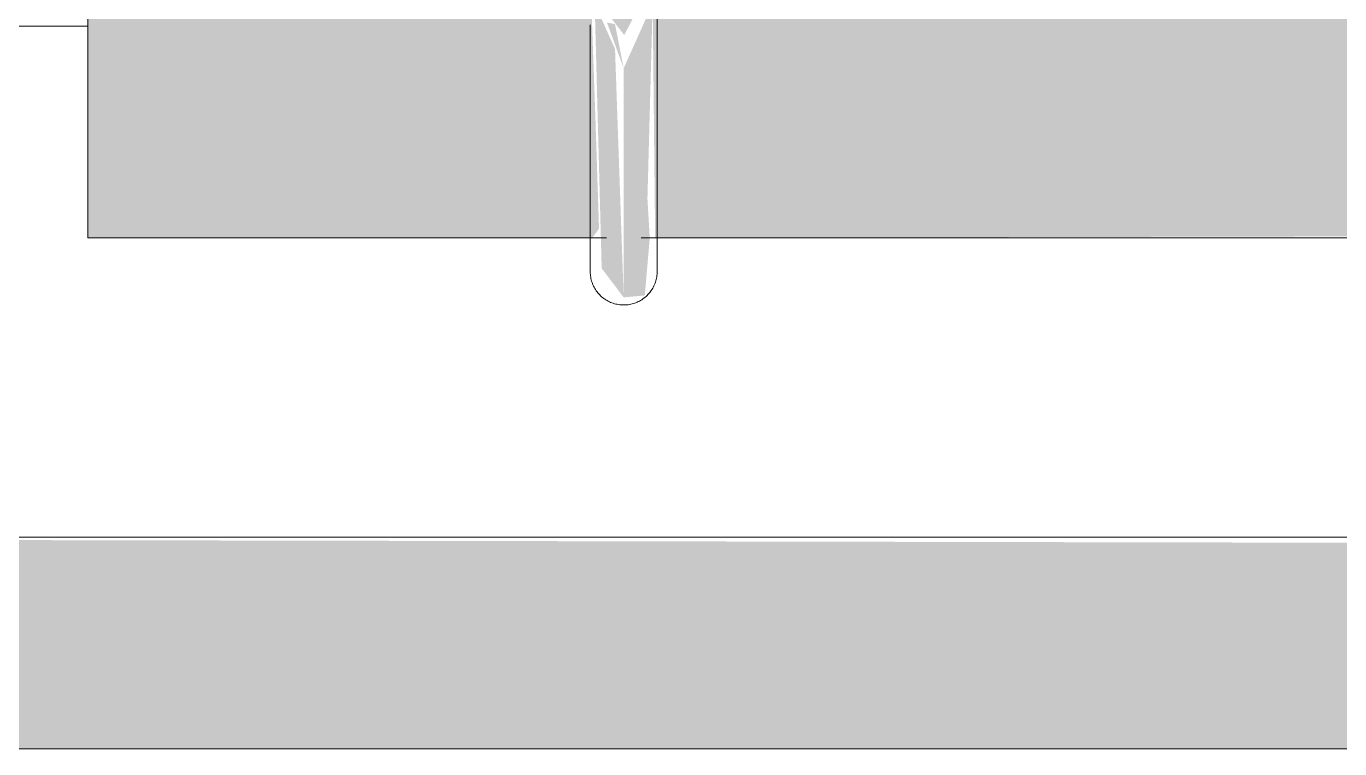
# Model space of a CAD drawing. Header units: inches. Extents: x -54880 to -186, y -132 to 853.
# Drawn here: x -25652.63 to -25642.82, y 281.37 to 286.77 of the extents above; entities that cross this region are included whole.
import ezdxf

# ---------------------------------------------------------------- set-up
doc = ezdxf.new("R2010")
doc.units = ezdxf.units.IN
doc.header["$MEASUREMENT"] = 0
doc.layers.add('Q-SPCQ', color=91, linetype='Continuous', lineweight=9)
doc.layers.add('S-BEAM', color=12, linetype='Continuous', lineweight=9)

# ---------------------------------------------------------------- blocks, each defined once
blk = doc.blocks.new('Girt_Z - 10_D-1029088-Section 13')
at = {"layer": 'S-BEAM'}
blk.add_line((-25652.1688, 286.7679), (-25660.8851, 286.7679), dxfattribs=at)
blk = doc.blocks.new('Basketball_Backstop-Performance_Sports_Systems-3103-Ceiling_Hung - 27_-0_ to 27_-11 7_8_-652462-Section 13')
at = {"layer": 'Q-SPCQ'}
h = blk.add_hatch(color=256, dxfattribs=at)
h.paths.add_polyline_path([(-25596.3456, 286.9375), (-25596.1688, 286.6958), (-25596.0438, 286.9375), (-25596.2938, 286.9375)], flags=0)
h.paths.add_polyline_path([(-25622.0438, 286.9375), (-25622.1688, 286.9375), (-25622.1041, 286.7677)], flags=0)
h.paths.add_polyline_path([(-25647.9523, 286.9375), (-25647.992, 286.9375), (-25647.992, 286.8488)], flags=0)
h.paths.add_polyline_path([(-25622.3853, 285.6745), (-25622.4187, 286.9375), (-25647.9523, 286.9375), (-25647.934, 285.1875), (-25622.3911, 285.2471), (-25622.3857, 285.6437)], flags=0)
h.paths.add_polyline_path([(-25621.992, 285.6437), (-25622.1688, 286.0424), (-25622.3456, 285.6437), (-25622.0721, 285.6131), (-25622.0438, 285.6201)], flags=0)
h.paths.add_polyline_path([(-25603.6769, 285.1875), (-25596.3535, 285.2471), (-25596.3787, 286.0625), (-25596.4103, 286.9375), (-25622.0438, 286.9375), (-25621.9658, 285.8825), (-25621.9477, 285.3352), (-25621.9369, 285.1875), (-25612.3167, 285.1875)], flags=0)
h.paths.add_polyline_path([(-25592.1688, 285.1875), (-25592.1688, 286.9375), (-25595.9518, 286.9089), (-25595.934, 285.1875), (-25595.0371, 285.1875)], flags=0)
h.paths.add_polyline_path([(-25648.3456, 286.9375), (-25648.1644, 286.7018), (-25648.0438, 286.9375), (-25648.2938, 286.9375)], flags=0)
h.paths.add_polyline_path([(-25648.4036, 285.1875), (-25648.353, 285.2582), (-25648.3802, 286.0892), (-25648.4103, 286.9375), (-25652.1688, 286.9375), (-25652.1688, 285.1875)], flags=0)
h.paths.add_polyline_path([(-25622.1688, 286.4459), (-25622.2938, 286.9375), (-25622.3853, 286.9375), (-25622.1858, 286.4846)], flags=0)
h = blk.add_hatch(color=256, dxfattribs=at)
h.paths.add_polyline_path([(-25648.1688, 286.4541), (-25648.2335, 286.7843), (-25648.2938, 286.7959), (-25648.1773, 286.4774)], flags=0)
h.paths.add_polyline_path([(-25648.1688, 284.7439), (-25648.2335, 286.5986), (-25648.3853, 286.9375), (-25648.3331, 284.9611)], flags=0)
blk.add_hatch(color=256, dxfattribs=at).paths.add_polyline_path([(-25648.1688, 284.7439), (-25648.0111, 284.7588), (-25647.9741, 285.1875), (-25647.9915, 285.4793), (-25647.9523, 286.9375), (-25648.1688, 286.4541), (-25648.1688, 284.9611)], flags=0)
h = blk.add_hatch(color=256, dxfattribs=at)
h.paths.add_polyline_path([(-25618.8614, 281.375), (-25574.1739, 281.375), (-25574.1739, 282.955), (-25620.6739, 282.875), (-25620.6739, 281.375), (-25618.9743, 281.375)], flags=0)
h.paths.add_polyline_path([(-25670.1739, 281.375), (-25668.8263, 281.4228), (-25668.4599, 282.1327), (-25667.8425, 282.6069), (-25667.3209, 282.8378), (-25667.0338, 282.955), (-25670.1739, 282.955), (-25670.1739, 281.4228)], flags=0)
h.paths.add_polyline_path([(-25623.6739, 281.375), (-25623.6739, 282.875), (-25664.1669, 282.955), (-25664.8116, 281.375), (-25623.8302, 281.375)], flags=0)
h.paths.add_polyline_path([(-25622.0794, 282.0594), (-25622.0717, 281.8477), (-25621.9813, 282.0594), (-25621.9813, 282.2365), (-25622.0769, 282.064)], flags=0)
h.paths.add_polyline_path([(-25622.2327, 282.0519), (-25622.1049, 282.1069), (-25622.1739, 282.2124), (-25622.23, 282.0594)], flags=0)
h.paths.add_polyline_path([(-25622.3563, 281.8081), (-25622.2536, 281.8436), (-25622.271, 282.109), (-25622.3563, 282.1575), (-25622.3563, 281.8346)], flags=0)
h.paths.add_polyline_path([(-25621.8563, 281.9282), (-25621.7989, 282.125), (-25621.8563, 281.9375)], flags=0)
h.paths.add_polyline_path([(-25622.1688, 282.2265), (-25621.9813, 282.3125), (-25621.9864, 282.3959), (-25622.3563, 282.3902), (-25622.271, 282.232), (-25622.1739, 282.2267)], flags=0)
for p, q in [((-25652.1688, 285.1875), (-25652.1688, 286.9375)), ((-25652.1688, 285.1875), (-25648.2964, 285.1875)), ((-25648.0383, 285.1875), (-25622.4564, 285.1875)), ((-25664.1556, 282.955), (-25622.6688, 282.955)), ((-25625.4864, 281.375), (-25664.8116, 281.375))]:
    blk.add_line(p, q, dxfattribs=at)
at = {"layer": 'Q-SPCQ', "flags": 128}
for points in [[(-25648.4188, 286.7777), (-25648.4188, 286.6981), (-25648.4188, 286.6189), (-25648.4188, 286.5402), (-25648.4188, 286.4621), (-25648.4188, 286.3848), (-25648.4188, 286.3084), (-25648.4188, 286.233), (-25648.4188, 286.1587), (-25648.4188, 286.0856), (-25648.4188, 286.0139), (-25648.4188, 285.9437), (-25648.4188, 285.8751), (-25648.4188, 285.8082), (-25648.4188, 285.7431), (-25648.4188, 285.6799), (-25648.4188, 285.6187), (-25648.4188, 285.5597), (-25648.4188, 285.5028), (-25648.4188, 285.4482), (-25648.4188, 285.396), (-25648.4188, 285.3463), (-25648.4188, 285.2991), (-25648.4188, 285.2546), (-25648.4188, 285.2127), (-25648.4188, 285.1736), (-25648.4188, 285.1373), (-25648.4188, 285.1039), (-25648.4188, 285.0734), (-25648.4188, 285.0459), (-25648.4188, 285.0215), (-25648.4188, 285.0001), (-25648.4188, 284.9818), (-25648.4188, 284.9666), (-25648.4188, 284.9546), (-25648.4188, 284.9457), (-25648.4188, 284.9401), (-25648.4188, 284.9376)], [(-25647.9188, 284.9375), (-25647.9188, 284.9391), (-25647.9188, 284.9439), (-25647.9188, 284.9519), (-25647.9188, 284.963), (-25647.9188, 284.9774), (-25647.9188, 284.9948), (-25647.9188, 285.0154), (-25647.9188, 285.039), (-25647.9188, 285.0657), (-25647.9188, 285.0954), (-25647.9188, 285.128), (-25647.9188, 285.1635), (-25647.9188, 285.2019), (-25647.9188, 285.243), (-25647.9188, 285.2868), (-25647.9188, 285.3333), (-25647.9188, 285.3824), (-25647.9188, 285.4339), (-25647.9188, 285.4878), (-25647.9188, 285.5441), (-25647.9188, 285.6026), (-25647.9188, 285.6632), (-25647.9188, 285.7259), (-25647.9188, 285.7905), (-25647.9188, 285.8569), (-25647.9188, 285.9251), (-25647.9188, 285.9948), (-25647.9188, 286.0661), (-25647.9188, 286.1388), (-25647.9188, 286.2128), (-25647.9188, 286.2879), (-25647.9188, 286.3641), (-25647.9188, 286.4411), (-25647.9188, 286.519), (-25647.9188, 286.5976), (-25647.9188, 286.6767), (-25647.9188, 286.7562), (-25647.9188, 286.836)], [(-25648.4188, 284.9375), (-25648.4188, 284.9391), (-25648.4188, 284.9439), (-25648.4188, 284.9519), (-25648.4188, 284.963), (-25648.4188, 284.9774), (-25648.4188, 284.9948), (-25648.4188, 285.0154), (-25648.4188, 285.039), (-25648.4188, 285.0657), (-25648.4188, 285.0954), (-25648.4188, 285.128), (-25648.4188, 285.1635), (-25648.4188, 285.2019)], [(-25647.9188, 285.2127), (-25647.9188, 285.1736), (-25647.9188, 285.1373), (-25647.9188, 285.1039), (-25647.9188, 285.0734), (-25647.9188, 285.0459), (-25647.9188, 285.0215), (-25647.9188, 285.0001), (-25647.9188, 284.9818), (-25647.9188, 284.9666), (-25647.9188, 284.9546), (-25647.9188, 284.9457), (-25647.9188, 284.9401), (-25647.9188, 284.9376)], [(-25648.1688, 284.6875), (-25648.1788, 284.6877), (-25648.1888, 284.6883), (-25648.1987, 284.6893), (-25648.2086, 284.6907), (-25648.2185, 284.6925), (-25648.2282, 284.6947), (-25648.2379, 284.6972), (-25648.2474, 284.7002), (-25648.2569, 284.7035), (-25648.2661, 284.7072), (-25648.2753, 284.7113), (-25648.2842, 284.7158), (-25648.293, 284.7205), (-25648.3016, 284.7257), (-25648.31, 284.7312), (-25648.3181, 284.737), (-25648.326, 284.7431), (-25648.3336, 284.7495), (-25648.341, 284.7563), (-25648.3481, 284.7633), (-25648.355, 284.7706), (-25648.3615, 284.7782), (-25648.3677, 284.786), (-25648.3736, 284.7941), (-25648.3792, 284.8024), (-25648.3844, 284.8109), (-25648.3893, 284.8197), (-25648.3938, 284.8286), (-25648.398, 284.8377), (-25648.4018, 284.8469), (-25648.4052, 284.8563), (-25648.4083, 284.8658), (-25648.411, 284.8755), (-25648.4133, 284.8852), (-25648.4152, 284.895), (-25648.4167, 284.9049), (-25648.4178, 284.9148), (-25648.4185, 284.9248), (-25648.4188, 284.9348), (-25648.4188, 284.9375)], [(-25647.9188, 284.9375), (-25647.919, 284.9275), (-25647.9196, 284.9175), (-25647.9206, 284.9076), (-25647.922, 284.8977), (-25647.9238, 284.8878), (-25647.926, 284.8781), (-25647.9285, 284.8684), (-25647.9315, 284.8589), (-25647.9348, 284.8494), (-25647.9385, 284.8401), (-25647.9426, 284.831), (-25647.947, 284.8221), (-25647.9518, 284.8133), (-25647.957, 284.8047), (-25647.9625, 284.7963), (-25647.9683, 284.7882), (-25647.9744, 284.7803), (-25647.9808, 284.7727), (-25647.9876, 284.7653), (-25647.9946, 284.7582), (-25648.0019, 284.7513), (-25648.0095, 284.7448), (-25648.0173, 284.7386), (-25648.0254, 284.7327), (-25648.0337, 284.7271), (-25648.0422, 284.7219), (-25648.051, 284.717), (-25648.0599, 284.7125), (-25648.069, 284.7083), (-25648.0782, 284.7045), (-25648.0876, 284.7011), (-25648.0971, 284.698), (-25648.1067, 284.6953), (-25648.1165, 284.693), (-25648.1263, 284.6911), (-25648.1362, 284.6896), (-25648.1461, 284.6885), (-25648.1561, 284.6878), (-25648.1661, 284.6875), (-25648.1688, 284.6875)]]:
    blk.add_lwpolyline(points, dxfattribs=at)

msp = doc.modelspace()

# ---------------------------------------------------------------- block references
at = {"layer": 'Q-SPCQ'}
msp.add_blockref('Basketball_Backstop-Performance_Sports_Systems-3103-Ceiling_Hung - 27_-0_ to 27_-11 7_8_-652462-Section 13', (0, 0), dxfattribs=at)
at = {"layer": 'S-BEAM'}
msp.add_blockref('Girt_Z - 10_D-1029088-Section 13', (0, 0), dxfattribs=at)

doc.saveas('drawing.dxf')
